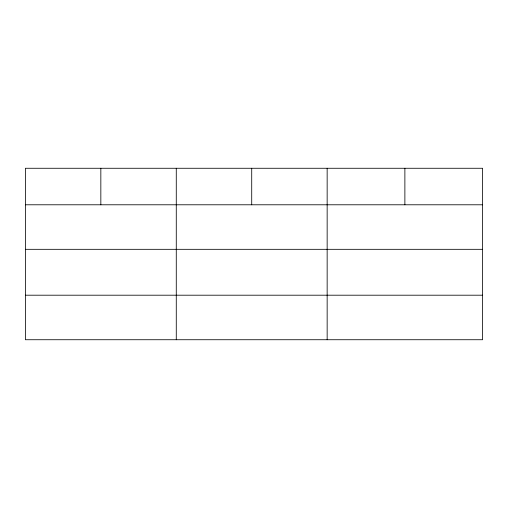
<?xml version="1.0" encoding="UTF-8"?>
<svg xmlns="http://www.w3.org/2000/svg" width="508" height="508" viewBox="0 0 508 508"><rect width="100%" height="100%" fill="white"/><g stroke="black" fill="none" stroke-linecap="round" stroke-linejoin="round"><path stroke-width="0.76" d="M482.6 249.32L482.6 168.269L25.4 168.269L25.4 339.731L482.6 339.731L482.6 249.32L25.4 249.32M25.4 204.787L482.6 204.787M25.4 295.199L482.6 295.199M404.876 168.269L404.876 204.787M327.152 168.269L327.152 339.731M251.714 168.269L251.714 204.787M176.276 168.269L176.276 339.731M100.838 168.269L100.838 204.787"/></g></svg>
